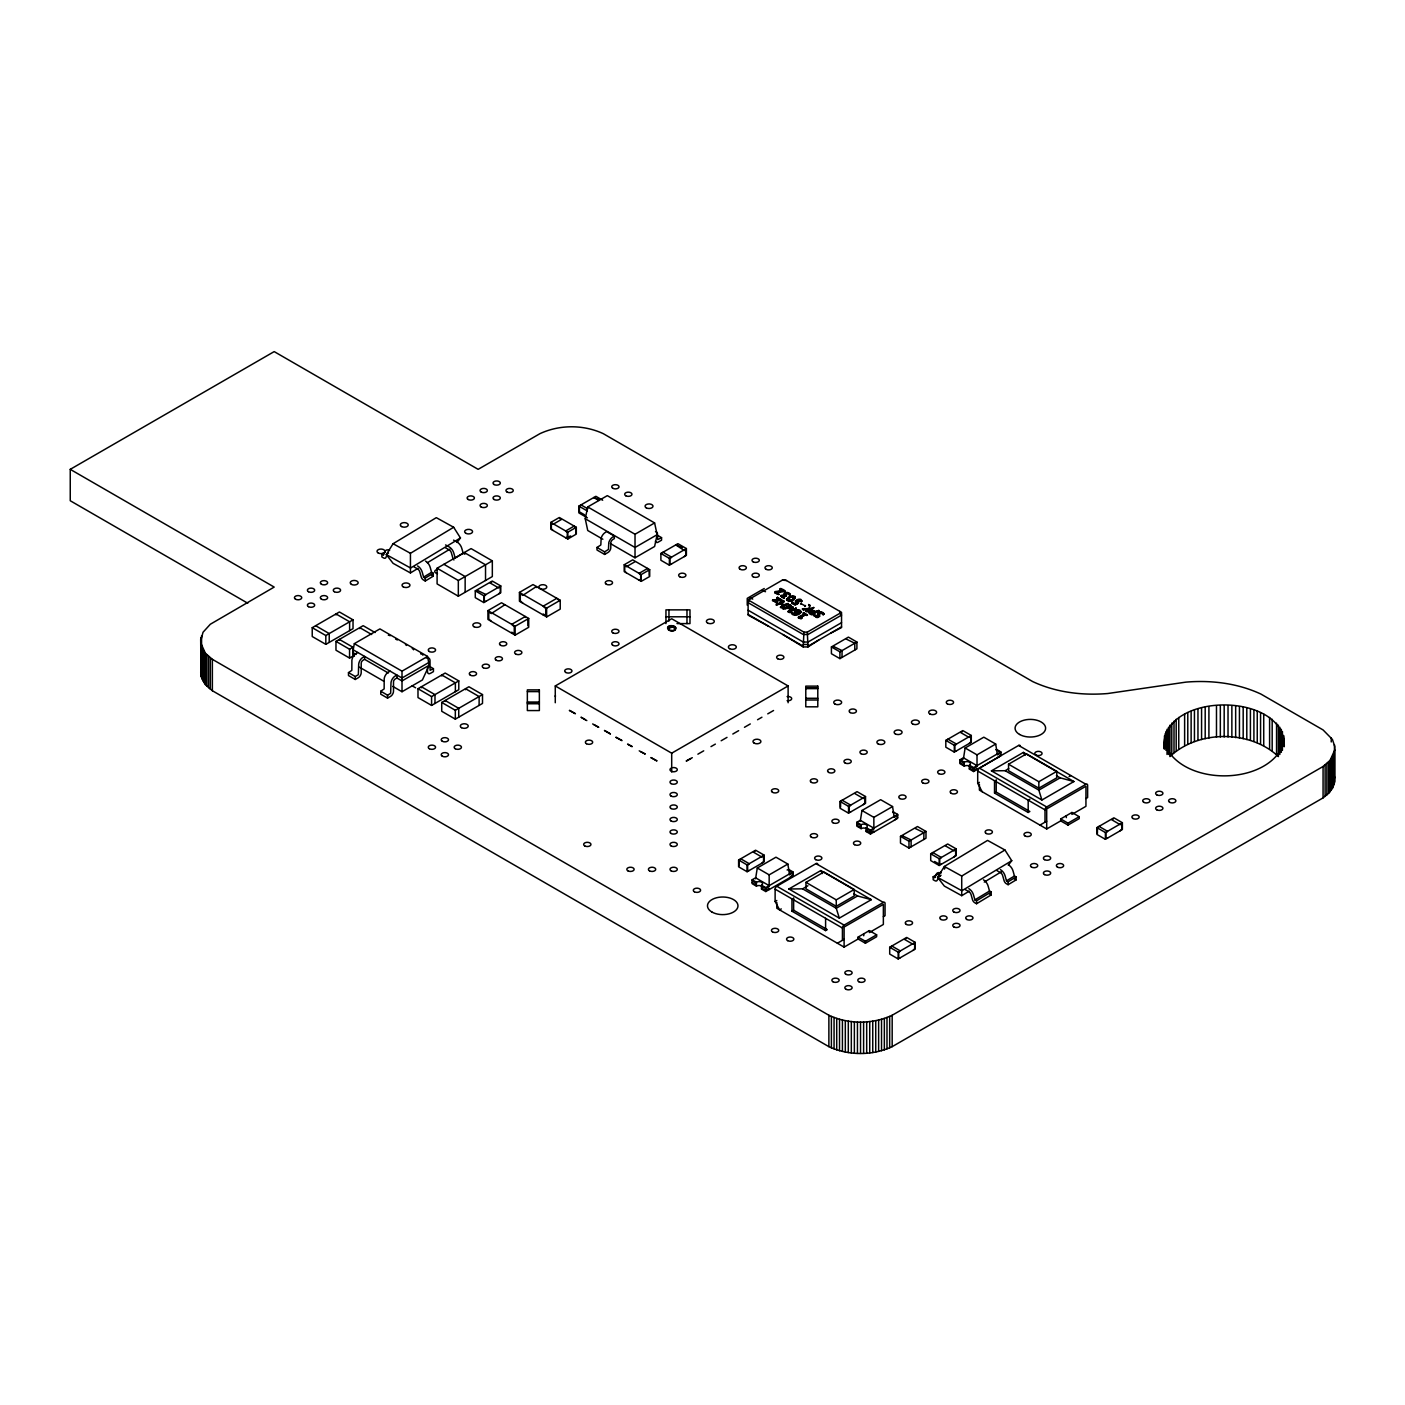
<?xml version="1.0" encoding="UTF-8"?>
<svg xmlns="http://www.w3.org/2000/svg" width="1405" height="1405" viewBox="0 0 1405 1405"><rect width="100%" height="100%" fill="white"/><g stroke="black" fill="none" stroke-linecap="round" stroke-linejoin="round"><path stroke-width="1.5" d="M200.687 672.451L201.565 667.147M200.687 641.049L203.023 632.268L210.329 624.241L274.186 587.079L70.25 469.34L70.25 500.742L247.754 603.219M795.493 600.743L796.898 603.184L795.125 604.203L791.735 603.149L792.508 602.13L795.125 603.641L796.898 602.622L795.476 601.112M453.657 527.261L436.305 517.655L393.084 543.717L386.287 554.589L393.084 563.335L410.436 572.941L410.436 553.307L453.657 527.261L460.454 537.957L457.047 542.418M1004.944 850.007L987.575 840.401L944.353 866.464L937.557 877.335L944.353 886.081L961.723 895.688L961.723 876.053L1004.944 850.007L1011.741 860.703L1008.333 865.164M808.648 604.589C812.986 611.667 800.165 606.679 803.361 609.858L809.385 609.507L809.86 605.292L808.648 604.589L809.86 605.292M800.955 612.281C801.57 608.769 794.51 608.804 794.545 612.053A2.617 1.51 0 0 0 795.019 612.966L797.847 613.686L795.019 612.404A2.617 1.51 0 0 1 794.545 611.509M672.802 625.769C677.245 627.455 676.314 630.423 672.661 626.893L672.802 625.769C662.984 624.241 670.536 635.657 675.401 629.405L672.802 630.546L668.481 630.037M1334.75 749.989L1330.078 760.351L1323.071 766.498L892.175 1015.253C872.487 1024.403 848.567 1024.403 828.88 1015.253L212.366 659.331L205.358 653.185L200.687 642.823M200.687 639.275L200.985 676.016L205.358 684.586L212.366 690.733L828.88 1046.655C848.567 1055.805 872.487 1055.805 892.175 1046.655L1323.071 797.882L1328.621 793.351L1332.414 788.398L1334.75 781.391L1334.75 746.441L1332.414 739.434L1323.071 729.933L1260.952 694.088C1237.735 683.234 1211.303 680.002 1185.908 682.127L1107.755 693.526C1082.342 695.651 1055.928 692.419 1032.693 681.583L603.254 433.653C583.567 424.503 559.647 424.503 539.959 433.653L478.139 469.34L274.186 351.601L70.25 469.34M786.572 599.724L789.347 596.458L794.475 596.212A2.599 1.51 0 0 1 795.265 597.301L795.177 598.302M1284.258 746.705C1286.242 690.382 1159.072 691.014 1164.095 748.795M1284.258 742.507C1268.838 786.976 1179.515 786.976 1164.095 742.507M790.137 871.258L792.964 872.891L789.557 874.858L787.854 864.057L775.964 857.191L757.277 867.991L755.574 878.775M897.655 815.392L894.247 817.359L892.561 806.558L880.654 799.691L861.968 810.492L860.264 821.275M995.811 749.796A3.6 2.09 0 0 0 996.567 749.462L1000.817 752.887L997.409 754.854L995.706 744.053L983.816 737.186L965.13 747.987L963.426 758.788L960.019 760.737L964.269 763.196M602.868 539.239L587.729 530.493L585.235 518.726L587.729 506.942L607.329 495.631L654.607 522.941L657.119 534.708L654.607 546.492L635.025 557.803L610.437 543.595M667.568 628.808L672.661 626.893M673.557 627.104L673.838 626.015M354.411 656.17L352.708 652.482L354.341 643.648L379.912 628.896L427.559 656.416L429.192 665.232L422.396 679.967L402.006 691.734L392.768 686.395M839.856 611.368L839.856 613.335L807.313 632.127L803.923 632.127L803.221 646.932L808.015 646.932L818.781 640.013M819.115 613.616L819.782 616.303L817.798 617.498A2.67 1.528 0 0 1 816.252 617.357L813.952 615.32L818.43 615.618M674.312 627.455L674.716 626.419M383.618 554.835L384.935 551.568A6.937 4.092 58.9 0 1 389.624 550.497M934.887 877.581L936.222 874.314A6.937 4.092 58.9 0 1 940.911 873.243M795.493 601.305C798.637 596.703 806.365 600.743 796.828 602.095M800.955 611.737C800.674 615.952 790.418 616.391 792.192 612.615L794.826 614.09L797.847 613.124M819.08 613.809L821.275 613.142L823.19 614.775C826.439 611.667 814.795 610.104 818.184 615.302M674.909 627.894L675.401 626.929M786.642 599.285L790.154 596.686L794.475 596.774A2.599 1.51 0 0 1 795.265 597.863M795.177 597.757C794.58 600.989 787.344 603.167 786.572 599.18M794.615 611.737L797.829 610.227L801.008 611.86M675.278 628.421L675.823 627.526M674.909 630.037L675.823 628.808M788.135 611.807L791.472 607.171L788.135 611.807L789.452 612.58L796.178 608.137L789.873 610.824L796.178 608.699M789.873 610.824L793.105 606.89L785.325 608.189L793.105 607.434L789.873 611.386M800.745 612.176L795.669 614.688L791.419 613.054M794.931 598.214L790.067 600.708L786.677 599.584M1278.392 725.156L1278.392 756.557C1250.081 729.845 1198.289 729.845 1169.961 756.557L1169.961 725.156M795.634 600.936L798.602 599.794L802.009 601.27M787.713 599.426C798.532 590.89 792.244 605.625 787.59 599.162M749.813 598.916L748.11 602.675L803.221 634.48L808.015 634.48L841.542 615.127L839.856 613.335M810.422 612.404L814.496 611.895L810.843 611.509L810.351 612.773L811.879 613.95L814.496 612.44M782.023 596.282C788.486 597.863 782.884 590.381 790.348 594.631L789.505 595.123C788.609 592.243 782.374 594.28 786.501 596.124M388.483 553.149A3.46 2.037 58.9 0 0 387.359 554.009L385.971 557.416A3.46 2.037 58.9 0 1 383.618 557.961L381.879 556.995L381.879 554.062L385.075 552.13M460.454 537.957L410.576 568.024L386.287 554.589M410.436 572.941L417.952 568.41M427.348 562.738L449.899 549.144M431.598 572.327L423.608 577.121L425.276 578.052L433.267 573.24L431.774 572.415M455.202 558.084L463.176 553.271M414.001 566.9L417.478 568.832A3.46 2.037 58.9 0 1 419.814 571.958L421.201 576.893A3.46 2.037 58.9 0 0 423.555 580.037L425.276 581.003L433.267 576.191L433.267 573.24M940.472 876A3.46 2.037 58.9 0 0 938.628 876.755L937.24 880.162A3.46 2.037 58.9 0 1 934.905 880.707L933.166 879.741L933.166 876.808L941.139 871.996M940.999 875.262L937.557 877.335L961.863 890.77L1011.741 860.703M961.723 895.688L969.239 891.156M984.273 882.094L1001.185 871.89M974.894 899.867L989.524 891.051M1006.472 880.83L1014.463 876.018M965.288 889.646L968.748 891.578A3.46 2.037 58.9 0 1 971.101 894.704L972.488 899.639A3.46 2.037 58.9 0 0 974.824 902.783L976.563 903.731L976.563 900.798L991.192 891.982L989.7 891.156M996.865 870.608L1000.342 872.523A3.46 2.037 58.9 0 1 1002.678 875.666L1004.066 880.601A3.46 2.037 58.9 0 0 1006.419 883.745L1008.14 884.693L1008.14 881.76L1016.131 876.948L1014.638 876.123M976.563 903.731L991.192 894.915L991.192 891.982M1008.14 884.693L1016.131 879.881L1016.131 876.948M312.226 627.684L339.413 611.983L353.024 619.833L353.024 628.667L325.82 644.351L312.226 636.518L312.226 627.684L325.82 635.534L353.024 619.833M437.096 568.235L471.079 548.6L492.33 560.876L492.33 576.559L458.329 596.194L437.096 583.918L437.096 568.235L458.329 580.493L492.33 560.876M339.378 640.399L339.378 639.415L352.971 647.266L352.971 656.1L349.564 658.067L335.971 650.216L335.971 641.383L363.157 625.682L375.065 632.549M550.83 522.397L559.331 517.497L576.313 527.297L576.313 534.093L567.813 539.011L550.83 529.193L550.83 522.397L567.813 532.214L576.313 527.297M587.378 517.83L578.878 512.913L578.878 506.116L595.878 496.299L602.675 500.233M335.971 641.383L349.564 649.233L352.971 647.266M357.818 652.482L355.553 653.817A6.024 3.477 -60 0 0 351.9 660.174L351.83 670.361L348.475 672.609L348.475 675.542L355.272 679.476L358.24 677.754A4.197 2.424 -60 0 0 361.208 672.609L361.208 663.283A2.406 1.387 -60 0 1 362.911 660.332L364.615 659.349L388.289 673.013M475.276 590.855L492.277 581.038L500.777 585.955L500.777 592.752L483.777 602.552L475.276 597.652L475.276 590.855L483.777 595.755L500.777 585.955M565.688 537.781L570.693 535.99M491.75 582.109L490.152 583.022L498.652 587.922L500.25 587.009L500.25 592.295L498.652 593.981M348.475 672.609L355.272 676.525L358.345 674.716L358.697 664.091A6.024 3.477 -60 0 1 362.367 657.751L364.615 656.416L364.615 659.349M614.354 536.06L612.527 537.131A6.393 3.688 -60 0 0 608.804 542.558L608.453 549.425L604.624 551.866L596.985 547.458L596.985 550.005L604.624 554.431L608.031 552.464A3.916 2.248 -60 0 0 610.789 547.774L610.789 542.629A3.267 1.897 -60 0 1 613.019 539.38L614.354 538.607L614.354 536.06L606.697 531.634L604.888 532.723A6.393 3.688 -60 0 0 601.164 538.133L600.813 545L596.985 547.458M487.921 610.613L501.515 602.763L528.719 618.463L528.719 627.28L515.126 635.13L487.921 619.429L487.921 610.613L515.126 626.296L528.719 618.463M519.428 592.418L533.022 584.568L560.226 600.269L560.226 609.103L546.633 616.935L519.428 601.252L519.428 592.418L546.633 608.119L560.226 600.269M504.922 604.712L491.329 613.546L488.782 612.071L488.782 618.938L491.329 621.396M390.098 671.133L387.85 672.468A6.024 3.477 -60 0 0 384.197 678.808L384.145 688.924L380.755 691.242L380.755 694.193L387.552 698.109L390.537 696.388A4.197 2.424 -60 0 0 393.505 691.242L393.505 681.917A2.406 1.387 -60 0 1 395.209 678.984L396.913 678L402.006 680.933L429.192 665.232M587.729 506.942L635.025 534.251L654.607 522.941M354.341 643.648L402.006 671.169L427.559 656.416M429.192 662.299L402.006 678L352.708 649.549M657.119 534.708L635.025 547.476L585.235 518.726M380.755 691.242L387.552 695.176L390.643 693.368L390.994 682.742A6.024 3.477 -60 0 1 394.647 676.385L396.913 675.05L396.913 678M427.489 667.884L427.489 671.625A4.197 2.424 -60 0 0 430.474 673.329L433.443 671.625L433.443 668.675L430.088 670.308L430.018 660.21A6.024 3.477 -60 0 0 426.347 658.084M655.433 541.048A3.916 2.248 -60 0 0 658.155 542.154L661.562 540.187L661.562 537.641L657.733 539.608L657.382 533.145A6.393 3.688 -60 0 0 655.503 531.687M624.206 564.757L632.707 559.857L649.707 569.675L649.707 576.471L641.207 581.371L624.206 571.572L624.206 564.757L641.207 574.575L649.707 569.675M417.988 688.731L445.174 673.048L458.785 680.898L458.785 689.715L431.581 705.415L417.988 697.565L417.988 688.731L431.581 696.581L458.785 680.898M660.894 553.465L677.895 543.665L686.395 548.565L686.395 555.361L669.395 565.179L660.894 560.261L660.894 553.465L669.395 558.382L686.395 548.565M661.439 553.921L663.019 552.235L671.52 557.153L669.939 558.821L669.939 564.107L671.52 563.949M441.732 702.447L468.919 686.746L482.512 694.597L482.512 703.431L455.325 719.132L441.732 711.281L441.732 702.447L455.325 710.298L482.512 694.597M555.274 702.746L555.274 685.956L671.695 618.744L788.117 685.956L788.117 702.746M764.232 588.519L747.232 598.337L747.232 605.134M830.777 633.093L841.542 627.561L841.542 612.352L785.746 580.125L782.357 580.125L748.11 599.9L748.11 615.127L768.482 626.191M782.357 580.125L786.449 580.528M779.898 588.888C787.151 591.962 778.124 590.68 780.671 588.449C794.914 594.245 768.114 589.907 778.827 594.491C772.012 591.242 781.707 591.558 784.675 590.75M779.898 589.45L784.675 591.312M782.813 590.574L775.244 591.575A2.336 1.352 0 0 0 774.84 592.436L778.827 593.929M782.813 591.136L775.244 592.137A2.336 1.352 0 0 0 774.84 592.998L778.827 594.491M772.539 600.181L773.224 599.794C786.519 599.057 776.14 601.533 777.422 597.301L781.637 599.742L780.969 600.69C767.78 601.358 777.896 599.092 776.561 603.061L772.539 600.181L777.228 602.113M772.539 600.743L781.637 599.742M776.754 598.249L777.422 597.301M781.935 596.054L784.464 597.371L783.674 598.372L780.811 596.019L786.501 595.58M784.464 597.933L781.935 596.616L784.447 594.824L780.811 595.457L781.865 597.09L784.464 597.371M789.505 595.123L790.348 594.087C788.925 592.032 783.463 591.329 783.99 594.824L784.447 595.386M776.333 604.449L780.126 603.36L783.323 605.766L780.126 603.904L776.333 604.993L783.059 600.567C787.344 602.499 774.998 605.239 784.008 601.112M776.333 604.993L783.059 601.112L784.008 601.674M780.829 602.938L784.043 604.8L788.17 603.518L781.443 607.944L780.495 607.399L783.323 605.204M780.495 607.399L783.323 605.766M788.17 604.062L784.043 604.8M780.495 606.837L781.443 607.399L788.17 603.518M586.833 720.589L581.02 717.217L585.376 719.746M791.472 607.733L783.165 608.945L789.891 604.501L790.787 605.573L785.325 608.734M783.165 608.945L790.787 605.573M785.325 608.189L790.787 605.028M791.735 602.587L795.142 604.554L798.409 603.219L795.142 605.116L791.735 603.149M801.201 601.744L802.009 600.725M800.762 603.535L805.469 606.029M592.647 723.944L598.706 727.175M800.762 604.08L801.43 603.149M788.135 611.263L789.452 612.018L796.178 608.137M791.419 613.616L792.192 612.615M805.469 605.467L804.784 606.416M806.084 610.876L813.706 607.504L806.979 611.948L806.084 610.876L813.706 607.504M800.095 617.304L801.781 617.884L801.078 618.832C793.245 616.918 807.12 614.881 803.836 612.545L807.418 615.179L805.399 614.793L800.095 617.849L805.399 614.793M806.084 611.421L813.706 608.066M803.151 613.493L803.836 612.545M798.286 617.866L804.503 614.266M798.286 617.304L801.781 617.884M807.418 614.617L806.751 615.566M810.351 612.211L811.879 613.405L814.496 611.895M815.216 611.474L818.834 610.473L812.108 614.916C805.381 613.441 811.335 608.172 814.795 611.228C815.62 611.105 803.836 610.982 812.108 614.354L818.834 610.473M815.216 612.018L818.834 611.035M813.952 615.864L814.83 614.81M823.19 614.775L824.138 613.686M841.542 622.661L808.015 642.032L803.221 642.032L748.11 610.209M808.015 646.23L841.542 626.876M639.222 750.832L645.281 754.064L640.68 751.675M831.409 646.932L848.409 637.115L856.91 642.032L856.91 648.829L839.909 658.629L831.409 653.729L831.409 646.932L839.909 651.832L856.91 642.032M555.274 685.956L671.695 753.185L788.117 685.956M686.255 760.913L692.314 757.681M697.881 754.186L703.712 750.832M710.983 746.617L715.356 744.106M721.169 740.751L727 737.379M732.813 734.025L738.644 730.67M744.457 727.298L750.288 723.944M757.558 719.746L761.932 717.217M767.745 713.863L773.558 710.509M686.483 761.053L690.856 758.524M738.609 860.018L755.591 850.201L764.092 855.118L764.092 861.915L747.109 871.732L738.609 866.815L738.609 860.018L747.109 864.918L764.092 855.118M840.05 801.447L857.05 791.647L865.533 796.547L865.533 803.344L848.55 813.161L840.05 808.244L840.05 801.447L848.55 806.365L865.533 796.547M945.811 740.382L962.811 730.582L971.294 735.482L971.294 742.279L954.311 752.097L945.811 747.197L945.811 740.382L954.311 745.3L971.294 735.482M755.065 851.272L753.466 852.185L761.967 857.103L763.565 856.172L763.565 861.458L761.967 863.144M946.338 740.839L947.936 739.171L956.436 744.07L954.838 745.739L954.838 751.025L956.436 750.867M962.267 731.636L960.686 732.567L969.187 737.467L970.767 736.554L970.767 741.84L969.187 743.508M762.09 886.573A3.6 2.09 0 0 0 756.417 886.134L752.167 883.692L752.167 879.758L755.574 877.809L769.167 885.642M970.311 767.077A3.6 2.09 0 0 0 964.269 766.147L960.019 763.688L960.019 759.754L963.426 757.804L977.019 765.655M892.561 806.558L873.857 817.359L873.857 829.126L870.468 831.093L866.218 828.634A3.6 2.09 0 0 0 861.107 828.634L856.857 826.193L856.857 822.259L860.264 820.309L873.857 828.16M757.277 867.991L769.167 874.858L787.854 864.057M965.13 747.987L977.019 754.854L995.706 744.053M761.528 885.168L765.76 887.609L792.964 871.908L792.964 875.842L765.76 891.543L761.528 889.084L761.528 885.168A3.6 2.09 0 0 0 761.528 882.217A3.6 2.09 0 0 0 756.417 882.217L752.167 879.758M969.38 765.163L973.612 767.604L1000.817 751.903L1000.817 755.837L973.612 771.538L969.38 769.079L969.38 765.163A3.6 2.09 0 0 0 969.38 762.213A3.6 2.09 0 0 0 964.269 762.213L960.019 759.754M792.964 874.858L789.557 877.809M856.857 822.259L861.107 824.717A3.6 2.09 0 0 1 866.218 824.717A3.6 2.09 0 0 1 866.218 827.668L870.468 830.109L897.655 814.408L897.655 818.342L870.468 834.043L866.218 831.584A3.6 2.09 0 0 0 866.218 828.634M1000.817 754.854L997.409 757.804M982.183 791.735L977.704 783.323L977.704 771.011A2.371 1.37 -60 0 1 979.39 768.114L1018.643 745.44L1085.942 784.289A2.371 1.37 -60 0 1 1087.628 785.272L1087.628 797.566L1085.942 798.549M781.285 908.912L779.599 909.878L775.121 901.466L775.121 889.154A2.371 1.37 -60 0 1 776.807 886.239L816.059 863.583L883.359 902.432A2.371 1.37 -60 0 1 885.045 903.397L885.045 915.709L883.359 916.675M897.655 817.359L894.247 820.309M991.438 770.853L1023.42 752.395L1073.894 781.549L1041.913 800.007L991.438 770.853L1005.19 770.695L1008.737 768.64M788.855 888.996L820.836 870.538L871.311 899.674L839.329 918.132L788.855 888.996L802.606 888.838L807.928 885.765M1008.544 764.215L1026.493 753.853L1056.788 771.345L1056.788 777.826L1038.839 788.187L1008.544 770.695L1008.544 764.215L1038.839 781.707L1056.788 771.345M805.961 882.358L823.91 871.996L854.205 889.488L854.205 895.951L836.256 906.313L805.961 888.838L805.961 882.358L836.256 899.85L854.205 889.488M977.704 783.323L979.39 782.357M775.121 901.466L776.807 900.482M900.482 836.344L917.483 826.526L925.983 831.444L925.983 838.241L908.982 848.04L900.482 843.14L900.482 836.344L908.982 841.244L925.983 831.444M994.529 793.035L996.215 792.069L1029.865 811.493L1028.179 812.459L994.529 793.035L994.529 780.741M791.946 911.178L793.632 910.212L827.282 929.636L825.596 930.602L791.946 911.178L791.946 898.866M1005.19 770.695L1038.839 790.119L1060.143 777.826L1073.894 781.549M802.606 888.838L836.256 908.262L857.559 895.951L871.311 899.674M930.707 853.783L947.69 843.984L956.19 848.883L956.19 855.68L939.19 865.498L930.707 860.58L930.707 853.783L939.19 858.701L956.19 848.883M931.234 854.24L932.832 852.554L941.315 857.472L939.734 859.14L939.734 864.426L941.315 864.268M1029.865 799.199L1028.179 800.165L1028.179 812.459M1069.117 776.526L1070.803 775.56M1045.004 822.188L1045.004 809.877A2.371 1.37 -60 0 1 1046.69 806.962L1085.942 784.289M842.42 940.314L842.42 928.02A2.371 1.37 -60 0 1 844.106 925.105L883.359 902.432M1039.963 825.086L1046.69 821.205M837.38 943.229L844.106 939.348M1060.705 820.889L1060.705 818.939L1071.927 812.459L1079.216 816.674L1079.216 818.623L1067.993 825.086L1060.705 820.889L1046.69 828.985L979.39 790.119L979.39 784.289M858.121 939.014L858.121 937.082L869.344 930.602L876.632 934.817L876.632 936.749L865.41 943.229L858.121 939.014L844.106 947.111L776.807 908.262L776.807 902.432M1060.705 818.939L1067.993 823.154L1079.216 816.674M858.121 937.082L865.41 941.297L876.632 934.817M889.699 947.251L906.682 937.434L915.182 942.351L915.182 949.148L898.181 958.948L889.699 954.048L889.699 947.251L898.181 952.151L915.182 942.351M1096.901 827.615L1113.884 817.815L1122.384 822.715L1122.384 829.512L1105.401 839.329L1096.901 834.412L1096.901 827.615L1105.401 832.533L1122.384 822.715M890.226 947.69L891.824 946.022L900.306 950.922L898.726 952.608L898.726 957.894L900.306 957.736M906.155 938.505L904.557 939.418L913.057 944.318L914.655 943.405L914.655 948.691L913.057 950.377M1113.357 818.869L1111.776 819.782L1120.259 824.7L1121.857 823.769L1121.857 829.073L1120.259 830.741M797.847 613.686L794.826 614.652L792.192 613.16M783.165 608.4L791.472 607.171M802.396 609.296L809.385 609.507M665.952 616.795L689.978 616.795M676.964 623.592L689.978 623.592L689.978 609.858L665.952 609.858L665.952 623.592M803.221 644.473L808.015 644.473M805.785 687.87L817.798 687.87M805.785 688.626L817.798 688.626M527.349 691.611L539.362 691.611M805.785 698.285L817.798 698.285M805.785 700.006L817.798 700.006M527.349 702.026L539.362 702.026M527.349 702.781L539.362 702.781M527.349 703.747L539.362 703.747M800.095 617.849L801.781 618.428M798.409 602.657C793.983 601.164 799.902 598.267 801.201 601.182M798.409 603.219L797.057 602.376M453.569 540.117L457.099 542.067A6.937 4.092 58.9 0 1 461.788 548.336L463.123 553.061M463.351 553.377L464.844 554.202M445.578 544.929L449.126 546.879A6.937 4.092 58.9 0 1 453.815 553.149L455.132 557.873M445.578 547.862L449.056 549.777A3.46 2.037 58.9 0 1 451.409 552.92L452.779 557.855A3.46 2.037 58.9 0 0 453.92 559.963M1014.392 878.933L1016.131 879.881M1006.647 880.935L1008.14 881.76M393.084 543.717L410.436 553.307M431.528 575.225L433.267 576.191M381.879 554.062L383.372 554.887M944.353 866.464L961.723 876.053M989.454 893.966L991.192 894.915M933.166 876.808L934.659 877.633M975.07 899.973L976.563 900.798M802.396 608.751L803.361 609.858M776.754 597.687L781.637 600.286M803.151 612.949L807.418 615.179M765.514 591.716L762.107 590.504M598.741 499.337L593.753 497.528L598.846 500.479M682.461 547.669L675.77 544.877L684.27 550.549L685.868 549.618L685.868 554.922L684.27 556.591M774.313 600.989L777.228 602.675M656.978 534.989L661.562 537.641M752.764 599.074L749.357 597.863M1056.402 775.665L1060.143 777.826M749.813 600.883L803.923 632.127M587.799 508.821L581.003 504.887L579.422 506.573L579.422 511.859L584.515 514.792M578.878 506.116L587.378 511.016M996.567 749.462L1000.817 751.903M748.11 614.424L803.221 646.247M803.221 646.932L782.848 634.48M559.857 518.55L561.438 519.464L552.955 524.381L551.357 523.45L551.357 528.754L552.955 530.423M979.39 768.114L1046.69 806.962M969.38 766.147L973.612 768.588L977.019 766.621L977.019 754.854M977.704 771.011L1045.004 809.877M960.019 762.704L964.269 765.163M969.38 768.096L973.612 770.555L977.019 768.588L977.019 769.571M559.366 600.76L556.819 598.302L543.226 606.152L545.772 608.611L545.772 615.478L543.226 614.003L543.226 614.986M464.282 552.534L485.533 564.792L485.533 580.493M892.649 812.283A3.6 2.09 0 0 0 893.404 811.967L897.655 814.408M443.892 564.301L465.143 576.559L465.143 592.26M861.968 810.492L873.857 817.359M934.624 861.493L939.734 864.426M856.857 823.242L861.107 825.701M856.857 825.209L861.107 827.668M866.218 830.601L870.468 833.06L873.857 831.093L873.857 832.076M569.605 710.368L575.418 713.722L569.376 710.509M616.163 737.256L621.994 740.611L615.934 737.379M632.18 746.494L627.578 744.106L631.951 746.635M656.908 760.772L650.866 757.558L656.679 760.913M594.104 724.787L598.477 727.298M853.819 893.791L857.559 895.951M787.099 869.994A3.6 2.09 0 0 0 788.714 869.467L792.964 871.908M430.053 666.708L433.443 668.675M371.658 634.516L359.768 627.649L359.768 628.632M776.807 886.239L844.106 925.105M775.121 889.154L842.42 928.02M315.633 625.717L329.227 633.567L329.227 642.401M752.167 880.742L756.417 883.201M761.528 886.134L765.76 888.592L769.167 886.625L769.167 874.858M412.192 685.851L415.599 687.8M752.167 882.709L756.417 885.168M761.528 888.101L765.76 890.559L769.167 888.592L769.167 889.576M352.708 652.482L356.115 654.449M359.522 667.199L383.53 681.074M824.138 614.231C822.54 611.474 815.866 611.737 818.377 615.812M813.952 615.32L816.252 616.795A2.67 1.528 0 0 0 817.798 616.935C820.643 616.374 818.483 609.155 823.19 614.231M789.505 594.561C788.82 592.172 783.059 592.541 784.447 594.824M814.83 615.372L817.078 616.848L818.377 615.25M667.568 627.526L668.113 628.421M1023.42 752.395L1024.947 755.398M820.836 870.538L822.364 873.541M667.99 626.929L668.481 627.894M668.675 626.419L669.079 627.455M1333.872 774.313L1334.75 777.843M1038.839 790.119L1041.913 800.007M836.256 908.262L839.329 918.132M807.313 632.127L808.015 646.932M1014.392 875.807L1013.075 871.082A6.937 4.092 58.9 0 0 1008.386 864.813M1006.419 880.619L1005.102 875.895A6.937 4.092 58.9 0 0 1000.395 869.625M989.471 890.84L988.137 886.116A6.937 4.092 58.9 0 0 983.447 879.846M974.842 899.657L973.507 894.932A6.937 4.092 58.9 0 0 968.818 888.663M431.528 572.098L430.211 567.374A6.937 4.092 58.9 0 0 425.522 561.104M423.555 576.911L422.238 572.186A6.937 4.092 58.9 0 0 417.531 565.916M669.553 626.015L669.834 627.104M670.589 625.769L670.729 626.893M1334.451 744.668L1334.451 783.165M1333.872 753.519L1333.872 784.921M1333.292 755.275L1333.292 786.677M1332.414 756.996L1332.414 788.398M1331.237 737.765L1331.237 741.945M1331.237 758.665L1331.237 790.067M1330.078 760.351L1330.078 791.735M1328.621 761.967L1328.621 793.351M1326.864 763.495L1326.864 794.896M1325.108 765.04L1325.108 796.442M1323.071 766.498L1323.071 797.882M1283.907 735.851L1283.907 746.318M1282.431 731.478L1282.431 750.323M1281.325 729.318L1281.325 752.36M1279.867 727.246L1279.867 754.45M1276.565 723.136L1276.565 754.52M1272.175 719.272L1272.175 750.674M1269.593 717.463L1269.593 748.847M1263.727 714.074L1263.727 745.475M1260.566 712.581L1260.566 743.983M1257.247 711.316L1257.247 742.718M1253.91 710.052L1253.91 741.454M1250.415 708.981L1250.415 740.382M1246.797 708.138L1246.797 739.539M1243.179 707.295L1243.179 738.696M1239.438 706.662L1239.438 738.064M1235.662 706.241L1235.662 737.643M1231.869 705.819L1231.869 737.221M1228.023 705.609L1228.023 736.993M1224.177 705.609L1224.177 736.993M1220.33 705.609L1220.33 736.993M1216.484 705.819L1216.484 737.221M1208.915 706.662L1208.915 738.064M1205.191 707.295L1205.191 738.696M1201.574 708.138L1201.574 739.539M1197.956 708.981L1197.956 740.382M1194.443 710.052L1194.443 741.454M1191.124 711.316L1191.124 742.718M1187.787 712.581L1187.787 743.983M1184.626 714.074L1184.626 745.475M1178.76 717.463L1178.76 748.847M1176.196 719.272L1176.196 750.674M1174 721.204L1174 752.606M1171.788 723.136L1171.788 754.52M1168.486 727.246L1168.486 754.45M1167.028 729.318L1167.028 754.45M1165.922 731.478L1165.922 750.323M1165.184 733.673L1165.184 748.321M1164.464 735.851L1164.464 748.918M1107.526 838.1L1105.928 838.258L1105.928 832.972L1107.526 831.303L1099.026 826.386L1097.428 828.072L1097.428 833.358M1105.401 832.533L1105.401 839.329M1071.927 812.459L1071.927 814.408L1085.942 806.312L1085.942 786.238L1046.69 808.911L1046.69 828.985M1067.993 823.154L1067.993 825.086M1066.325 815.708L1066.325 817.64M1038.839 781.707L1038.839 788.187M996.215 779.757L996.215 792.069M973.612 767.604L973.612 771.538M964.269 762.213L964.269 766.147M954.311 745.3L954.311 752.097M954.065 856.91L955.663 855.241L955.663 849.937L954.065 850.868L945.565 845.951M939.19 858.701L939.19 865.498M923.858 839.47L923.858 832.656L915.358 828.511M911.107 846.829L911.107 840.014L902.607 835.87M908.982 841.244L908.982 848.04M898.181 952.151L898.181 958.948M893.404 811.967L893.404 812.951M892.175 1015.253L892.175 1046.655M889.664 1016.447L889.664 1047.831M886.994 1017.448L886.994 1048.85M884.342 1018.467L884.342 1049.869M881.532 1019.31L881.532 1050.712M878.634 1019.977L878.634 1051.379M875.736 1020.662L875.736 1052.064M872.751 1021.154L872.751 1052.556M870.468 830.109L870.468 834.043M869.73 1021.505L869.73 1052.907M869.344 930.602L869.344 932.551L883.359 924.455L883.359 904.381L844.106 927.037L844.106 947.111M866.692 1021.839L866.692 1053.241M866.218 827.668L866.218 831.584M865.41 941.297L865.41 943.229M863.741 933.851L863.741 935.783M863.425 804.573L865.006 802.887L865.006 797.601L863.425 798.532L854.925 793.614M863.601 1022.015L863.601 1053.399M861.107 824.717L861.107 828.634M860.527 1022.015L860.527 1053.399M857.454 1022.015L857.454 1053.399M854.784 650.058L854.784 643.244L846.284 639.099M854.363 1021.839L854.363 1053.241M851.325 1021.505L851.325 1052.907M850.675 811.932L849.077 812.09L849.077 806.804L850.675 805.135L842.175 800.218L840.576 801.904L840.576 807.19M848.55 806.365L848.55 813.161M848.304 1021.154L848.304 1052.556M845.318 1020.662L845.318 1052.064M842.42 1019.977L842.42 1051.379M842.034 657.417L842.034 650.603L833.534 646.458M839.909 651.832L839.909 658.629M839.523 1019.31L839.523 1050.712M836.713 1018.467L836.713 1049.869M836.256 899.85L836.256 906.313M834.061 1017.448L834.061 1048.85M831.391 1016.447L831.391 1047.831M828.88 1015.253L828.88 1046.655M825.596 918.308L825.596 930.602M793.632 897.9L793.632 910.212M788.714 869.467L788.714 870.433M765.76 887.609L765.76 891.543M756.417 882.217L756.417 886.134M749.234 870.503L747.636 870.661L747.636 865.375L749.234 863.706L740.734 858.789L739.135 860.475L739.135 865.761M747.109 864.918L747.109 871.732M686.975 609.858L686.975 623.592M671.695 625.682L671.695 626.823M671.695 753.185L671.695 772.048M669.395 558.382L669.395 565.179M668.956 609.858L668.956 621.08M649.163 575.4L649.163 570.114L647.582 568.445L639.082 573.345L640.68 575.031L640.68 580.318L639.082 580.142M641.207 574.575L641.207 581.371M635.025 534.251L635.025 557.803M634.832 561.842L626.331 566.742L624.733 565.829L624.733 571.115L626.331 572.783M604.624 551.866L604.624 554.431M575.787 533.039L575.787 527.753L574.188 526.067L565.688 530.985L567.286 532.653L567.286 537.939M567.813 532.214L567.813 539.011M546.633 608.119L546.633 616.935M536.429 587.501L536.429 586.535L522.836 595.351L520.289 593.894L520.289 600.76L522.836 603.202M527.859 618.938L527.859 625.822M525.312 617.48L525.312 616.496L511.719 624.347L514.265 626.788L514.265 633.673L511.719 632.197L511.719 633.181M515.126 626.296L515.126 635.13M485.902 601.34L484.303 601.498L484.303 596.212L485.902 594.526L477.401 590.381M483.777 595.755L483.777 602.552M479.123 705.398L479.123 696.564L465.529 688.713L465.529 689.697M458.733 717.165L458.733 708.331L445.139 700.48L445.139 701.464M458.329 580.493L458.329 596.194M455.378 691.682L455.378 682.848L441.785 674.997L441.785 675.981M455.325 710.298L455.325 719.132M434.988 703.466L434.988 694.632L421.395 686.782L421.395 687.765M431.581 696.581L431.581 705.415M425.276 578.052L425.276 581.003M402.006 671.169L402.006 691.734M387.552 695.176L387.552 698.109M355.272 676.525L355.272 679.476M349.617 630.617L349.617 621.783L336.023 613.95L336.023 614.916M349.564 649.233L349.564 658.067M325.82 635.534L325.82 644.351M212.366 659.331L212.366 690.733M210.329 657.874L210.329 689.275M208.572 656.328L208.572 687.73M206.816 654.8L206.816 686.202M205.358 653.185L205.358 684.586M204.199 651.516L204.199 682.9M203.023 649.83L203.023 681.232M202.144 648.109L202.144 679.511M201.565 635.745L201.565 677.754M200.985 637.501L200.985 676.016M672.696 767.622A3.653 2.107 0 0 1 677.28 769.852A3.653 2.107 0 0 1 672.099 771.573A3.653 2.107 0 0 1 671.063 768.166M437.447 573.556A3.653 2.107 0 0 1 434.725 571.519A3.653 2.107 0 0 1 437.447 569.482M787.099 696.599A3.653 2.107 0 0 1 791.7 698.636A3.653 2.107 0 0 1 787.099 700.673M555.432 696.722A3.969 2.283 0 0 1 555.432 695.545M816.059 863.583A2.371 1.37 -60 0 1 817.745 864.549M1018.643 745.44A2.371 1.37 -60 0 1 1020.329 746.406M762.09 888.645A3.6 2.09 0 0 1 761.528 889.084M970.311 768.149A3.6 2.09 0 0 1 969.38 769.079M944.388 869.098A6.937 4.092 58.9 0 1 944.933 868.431M395.63 639.152A6.024 3.477 -60 0 1 397.194 640.048M388.342 635.236A6.024 3.477 -60 0 1 390.081 635.78M422.378 654.414A6.024 3.477 -60 0 1 422.923 655.204M420.622 653.869A6.024 3.477 -60 0 1 421.588 653.957M412.245 648.566A6.024 3.477 -60 0 1 413.579 649.812M405.448 644.632A6.024 3.477 -60 0 1 406.537 645.457M799.902 611.21C795.915 616.145 794.861 607.645 799.902 611.21M799.902 611.755C795.915 616.707 794.861 608.189 799.902 611.755M787.713 598.864C792.859 604.413 798.093 590.609 787.713 598.864M604.536 730.53L610.35 733.884L604.536 730.53M817.798 686.132L805.785 686.132L805.785 706.82L817.798 706.82L817.798 686.132M539.362 689.873L527.349 689.873L527.349 710.561L539.362 710.561L539.362 689.873M1019.556 734.446A15.262 8.816 0 0 0 1045.092 730.495A15.262 8.816 0 0 0 1026.388 719.694A15.262 8.816 0 0 0 1019.556 734.446M711.931 912.038A15.262 8.816 0 0 0 737.467 908.087A15.262 8.816 0 0 0 718.78 897.303A15.262 8.816 0 0 0 711.931 912.038M878.055 743.86A3.969 2.283 0 0 0 884.693 742.841A3.969 2.283 0 0 0 879.829 740.031A3.969 2.283 0 0 0 878.055 743.86M612.791 632.83A3.653 2.107 0 0 0 618.903 631.881A3.653 2.107 0 0 0 614.424 629.299A3.653 2.107 0 0 0 612.791 632.83M584.726 845.915A3.653 2.107 0 0 0 590.838 844.967A3.653 2.107 0 0 0 586.359 842.385A3.653 2.107 0 0 0 584.726 845.915M787.625 940.63A3.653 2.107 0 0 0 793.737 939.682A3.653 2.107 0 0 0 789.259 937.1A3.653 2.107 0 0 0 787.625 940.63M612.791 645.299A3.653 2.107 0 0 0 618.903 644.351A3.653 2.107 0 0 0 614.424 641.769A3.653 2.107 0 0 0 612.791 645.299M627.894 870.837A3.653 2.107 0 0 0 634.006 869.888A3.653 2.107 0 0 0 629.528 867.307A3.653 2.107 0 0 0 627.894 870.837M772.504 931.901A3.653 2.107 0 0 0 778.616 930.953A3.653 2.107 0 0 0 774.155 928.371A3.653 2.107 0 0 0 772.504 931.901M671.063 845.915A3.653 2.107 0 0 0 677.175 844.967A3.653 2.107 0 0 0 672.696 842.385A3.653 2.107 0 0 0 671.063 845.915M671.063 833.464A3.653 2.107 0 0 0 677.175 832.515A3.653 2.107 0 0 0 672.696 829.934A3.653 2.107 0 0 0 671.063 833.464M671.063 820.994A3.653 2.107 0 0 0 677.175 820.046A3.653 2.107 0 0 0 672.696 817.464A3.653 2.107 0 0 0 671.063 820.994M671.063 808.542A3.653 2.107 0 0 0 677.175 807.594A3.653 2.107 0 0 0 672.696 805.012A3.653 2.107 0 0 0 671.063 808.542M671.063 796.073A3.653 2.107 0 0 0 677.175 795.125A3.653 2.107 0 0 0 672.696 792.543A3.653 2.107 0 0 0 671.063 796.073M671.063 783.621A3.653 2.107 0 0 0 677.175 782.673A3.653 2.107 0 0 0 672.696 780.091A3.653 2.107 0 0 0 671.063 783.621M811.352 782.374A3.653 2.107 0 0 0 817.464 781.426A3.653 2.107 0 0 0 813.003 778.844A3.653 2.107 0 0 0 811.352 782.374M828.634 772.399A3.653 2.107 0 0 0 834.746 771.45A3.653 2.107 0 0 0 830.267 768.869A3.653 2.107 0 0 0 828.634 772.399M895.319 733.902A3.969 2.283 0 0 0 901.957 732.866A3.969 2.283 0 0 0 897.093 730.056A3.969 2.283 0 0 0 895.319 733.902M912.583 723.926A3.969 2.283 0 0 0 919.221 722.908A3.969 2.283 0 0 0 914.356 720.098A3.969 2.283 0 0 0 912.583 723.926M586.447 743.719A3.653 2.107 0 0 0 592.559 742.788A3.653 2.107 0 0 0 588.08 740.189A3.653 2.107 0 0 0 586.447 743.719M845.02 762.933A3.653 2.107 0 0 0 851.149 761.984A3.653 2.107 0 0 0 846.671 759.403A3.653 2.107 0 0 0 845.02 762.933M861.002 753.712A3.653 2.107 0 0 0 867.113 752.764A3.653 2.107 0 0 0 862.635 750.182A3.653 2.107 0 0 0 861.002 753.712M929.847 713.951A3.969 2.283 0 0 0 936.485 712.932A3.969 2.283 0 0 0 931.62 710.122A3.969 2.283 0 0 0 929.847 713.951M754.151 743.122A3.969 2.283 0 0 0 760.79 742.086A3.969 2.283 0 0 0 755.925 739.293A3.969 2.283 0 0 0 754.151 743.122M834.886 703.993A3.969 2.283 0 0 0 841.525 702.957A3.969 2.283 0 0 0 836.66 700.164A3.969 2.283 0 0 0 834.886 703.993M729.546 648.653A3.969 2.283 0 0 0 736.185 647.617A3.969 2.283 0 0 0 731.32 644.825A3.969 2.283 0 0 0 729.546 648.653M707.54 622.995A3.969 2.283 0 0 0 714.179 621.958A3.969 2.283 0 0 0 709.314 619.166A3.969 2.283 0 0 0 707.54 622.995M772.504 792.332A3.653 2.107 0 0 0 778.616 791.384A3.653 2.107 0 0 0 774.155 788.802A3.653 2.107 0 0 0 772.504 792.332M1035.836 754.959A3.653 2.107 0 0 0 1041.948 754.011A3.653 2.107 0 0 0 1037.47 751.429A3.653 2.107 0 0 0 1035.836 754.959M461.472 727.667A3.969 2.283 0 0 0 468.111 726.631A3.969 2.283 0 0 0 463.264 723.838A3.969 2.283 0 0 0 461.472 727.667M646.23 507.837A3.969 2.283 0 0 0 652.868 506.819A3.969 2.283 0 0 0 648.021 504.009A3.969 2.283 0 0 0 646.23 507.837M473.994 626.718A3.969 2.283 0 0 0 480.615 625.699A3.969 2.283 0 0 0 475.768 622.889A3.969 2.283 0 0 0 473.994 626.718M401.479 526.524A3.969 2.283 0 0 0 408.1 525.505A3.969 2.283 0 0 0 403.253 522.695A3.969 2.283 0 0 0 401.479 526.524M378.173 552.955A3.969 2.283 0 0 0 384.812 551.919A3.969 2.283 0 0 0 379.947 549.127A3.969 2.283 0 0 0 378.173 552.955M403.2 586.851A3.969 2.283 0 0 0 409.839 585.832A3.969 2.283 0 0 0 404.974 583.022A3.969 2.283 0 0 0 403.2 586.851M540.029 588.59A3.969 2.283 0 0 0 546.668 587.553A3.969 2.283 0 0 0 541.803 584.761A3.969 2.283 0 0 0 540.029 588.59M565.741 672.451A3.653 2.107 0 0 0 571.853 671.502A3.653 2.107 0 0 0 567.392 668.921A3.653 2.107 0 0 0 565.741 672.451M649.479 870.837A3.653 2.107 0 0 0 655.591 869.888A3.653 2.107 0 0 0 651.112 867.307A3.653 2.107 0 0 0 649.479 870.837M515.653 654.01A3.653 2.107 0 0 0 521.782 653.062A3.653 2.107 0 0 0 517.303 650.48A3.653 2.107 0 0 0 515.653 654.01M679.704 576.752A3.653 2.107 0 0 0 685.816 575.804A3.653 2.107 0 0 0 681.337 573.222A3.653 2.107 0 0 0 679.704 576.752M500.549 645.299A3.653 2.107 0 0 0 506.661 644.351A3.653 2.107 0 0 0 502.182 641.769A3.653 2.107 0 0 0 500.549 645.299M606.31 584.234A3.653 2.107 0 0 0 612.422 583.286A3.653 2.107 0 0 0 607.944 580.704A3.653 2.107 0 0 0 606.31 584.234M777.685 658.752A3.653 2.107 0 0 0 783.797 657.803A3.653 2.107 0 0 0 779.336 655.222A3.653 2.107 0 0 0 777.685 658.752M815.673 859.632A3.653 2.107 0 0 0 821.785 858.683A3.653 2.107 0 0 0 817.324 856.102A3.653 2.107 0 0 0 815.673 859.632M922.734 782.866A3.653 2.107 0 0 0 928.846 781.918A3.653 2.107 0 0 0 924.367 779.336A3.653 2.107 0 0 0 922.734 782.866M899.85 798.567A3.653 2.107 0 0 0 905.962 797.619A3.653 2.107 0 0 0 901.501 795.037A3.653 2.107 0 0 0 899.85 798.567M753.08 561.807A3.653 2.107 0 0 0 759.192 560.858A3.653 2.107 0 0 0 754.713 558.277A3.653 2.107 0 0 0 753.08 561.807M1156.701 794.826A3.653 2.107 0 0 0 1162.813 793.878A3.653 2.107 0 0 0 1158.335 791.296A3.653 2.107 0 0 0 1156.701 794.826M694.369 891.771A3.653 2.107 0 0 0 700.48 890.823A3.653 2.107 0 0 0 696.002 888.241A3.653 2.107 0 0 0 694.369 891.771M854.521 844.668A3.653 2.107 0 0 0 860.633 843.72A3.653 2.107 0 0 0 856.172 841.138A3.653 2.107 0 0 0 854.521 844.668M906.33 924.42A3.653 2.107 0 0 0 912.442 923.489A3.653 2.107 0 0 0 907.964 920.89A3.653 2.107 0 0 0 906.33 924.42M1169.645 802.308A3.653 2.107 0 0 0 1175.774 801.359A3.653 2.107 0 0 0 1171.296 798.778A3.653 2.107 0 0 0 1169.645 802.308M1143.758 802.308A3.653 2.107 0 0 0 1149.87 801.359A3.653 2.107 0 0 0 1145.391 798.778A3.653 2.107 0 0 0 1143.758 802.308M1156.701 809.789A3.653 2.107 0 0 0 1162.813 808.841A3.653 2.107 0 0 0 1158.335 806.259A3.653 2.107 0 0 0 1156.701 809.789M858.841 981.744A3.653 2.107 0 0 0 864.953 980.795A3.653 2.107 0 0 0 860.475 978.214A3.653 2.107 0 0 0 858.841 981.744M845.898 989.225A3.653 2.107 0 0 0 852.01 988.277A3.653 2.107 0 0 0 847.531 985.695A3.653 2.107 0 0 0 845.898 989.225M845.898 974.28A3.653 2.107 0 0 0 852.01 973.331A3.653 2.107 0 0 0 847.531 970.75A3.653 2.107 0 0 0 845.898 974.28M832.937 981.744A3.653 2.107 0 0 0 839.048 980.795A3.653 2.107 0 0 0 834.588 978.214A3.653 2.107 0 0 0 832.937 981.744M1044.459 874.577A3.653 2.107 0 0 0 1050.571 873.629A3.653 2.107 0 0 0 1046.11 871.047A3.653 2.107 0 0 0 1044.459 874.577M966.763 919.45A3.653 2.107 0 0 0 972.875 918.501A3.653 2.107 0 0 0 968.396 915.919A3.653 2.107 0 0 0 966.763 919.45M1031.516 867.096A3.653 2.107 0 0 0 1037.628 866.165A3.653 2.107 0 0 0 1033.149 863.583A3.653 2.107 0 0 0 1031.516 867.096M1044.459 859.632A3.653 2.107 0 0 0 1050.571 858.683A3.653 2.107 0 0 0 1046.11 856.102A3.653 2.107 0 0 0 1044.459 859.632M1057.421 867.096A3.653 2.107 0 0 0 1063.532 866.165A3.653 2.107 0 0 0 1059.054 863.583A3.653 2.107 0 0 0 1057.421 867.096M953.819 911.968A3.653 2.107 0 0 0 959.931 911.02A3.653 2.107 0 0 0 955.453 908.438A3.653 2.107 0 0 0 953.819 911.968M940.858 919.45A3.653 2.107 0 0 0 946.97 918.501A3.653 2.107 0 0 0 942.509 915.919A3.653 2.107 0 0 0 940.858 919.45M953.819 926.914A3.653 2.107 0 0 0 959.931 925.965A3.653 2.107 0 0 0 955.453 923.384A3.653 2.107 0 0 0 953.819 926.914M429.333 651.516A3.653 2.107 0 0 0 435.445 650.585A3.653 2.107 0 0 0 430.966 647.986A3.653 2.107 0 0 0 429.333 651.516M625.734 495.754A3.653 2.107 0 0 0 631.846 494.806A3.653 2.107 0 0 0 627.385 492.224A3.653 2.107 0 0 0 625.734 495.754M612.791 488.273A3.653 2.107 0 0 0 618.903 487.324A3.653 2.107 0 0 0 614.424 484.743A3.653 2.107 0 0 0 612.791 488.273M494.086 484.532A3.653 2.107 0 0 0 500.198 483.601A3.653 2.107 0 0 0 495.719 481.019A3.653 2.107 0 0 0 494.086 484.532M507.029 492.013A3.653 2.107 0 0 0 513.141 491.065A3.653 2.107 0 0 0 508.663 488.483A3.653 2.107 0 0 0 507.029 492.013M494.086 499.495A3.653 2.107 0 0 0 500.198 498.547A3.653 2.107 0 0 0 495.719 495.965A3.653 2.107 0 0 0 494.086 499.495M481.125 492.013A3.653 2.107 0 0 0 487.236 491.065A3.653 2.107 0 0 0 482.758 488.483A3.653 2.107 0 0 0 481.125 492.013M468.181 499.495A3.653 2.107 0 0 0 474.293 498.547A3.653 2.107 0 0 0 469.814 495.965A3.653 2.107 0 0 0 468.181 499.495M481.125 506.977A3.653 2.107 0 0 0 487.236 506.028A3.653 2.107 0 0 0 482.758 503.447A3.653 2.107 0 0 0 481.125 506.977M470.341 675.19A3.653 2.107 0 0 0 476.453 674.26A3.653 2.107 0 0 0 471.975 671.678A3.653 2.107 0 0 0 470.341 675.19M483.285 667.726A3.653 2.107 0 0 0 489.397 666.778A3.653 2.107 0 0 0 484.918 664.196A3.653 2.107 0 0 0 483.285 667.726M496.228 660.245A3.653 2.107 0 0 0 502.34 659.296A3.653 2.107 0 0 0 497.879 656.715A3.653 2.107 0 0 0 496.228 660.245M321.411 584.234A3.653 2.107 0 0 0 327.523 583.286A3.653 2.107 0 0 0 323.045 580.704A3.653 2.107 0 0 0 321.411 584.234M334.355 591.716A3.653 2.107 0 0 0 340.467 590.767A3.653 2.107 0 0 0 335.988 588.186A3.653 2.107 0 0 0 334.355 591.716M308.45 591.716A3.653 2.107 0 0 0 314.562 590.767A3.653 2.107 0 0 0 310.101 588.186A3.653 2.107 0 0 0 308.45 591.716M321.411 599.18A3.653 2.107 0 0 0 327.523 598.231A3.653 2.107 0 0 0 323.045 595.65A3.653 2.107 0 0 0 321.411 599.18M308.45 606.661A3.653 2.107 0 0 0 314.562 605.713A3.653 2.107 0 0 0 310.101 603.131A3.653 2.107 0 0 0 308.45 606.661M295.507 599.18A3.653 2.107 0 0 0 301.618 598.231A3.653 2.107 0 0 0 297.14 595.65A3.653 2.107 0 0 0 295.507 599.18M766.041 569.271A3.653 2.107 0 0 0 772.153 568.34A3.653 2.107 0 0 0 767.674 565.741A3.653 2.107 0 0 0 766.041 569.271M753.08 576.752A3.653 2.107 0 0 0 759.192 575.804A3.653 2.107 0 0 0 754.713 573.222A3.653 2.107 0 0 0 753.08 576.752M740.136 569.271A3.653 2.107 0 0 0 746.248 568.34A3.653 2.107 0 0 0 741.77 565.741A3.653 2.107 0 0 0 740.136 569.271M442.276 741.243A3.653 2.107 0 0 0 448.388 740.294A3.653 2.107 0 0 0 443.91 737.713A3.653 2.107 0 0 0 442.276 741.243M455.22 748.725A3.653 2.107 0 0 0 461.332 747.776A3.653 2.107 0 0 0 456.871 745.194A3.653 2.107 0 0 0 455.22 748.725M442.276 756.206A3.653 2.107 0 0 0 448.388 755.258A3.653 2.107 0 0 0 443.91 752.676A3.653 2.107 0 0 0 442.276 756.206M429.333 748.725A3.653 2.107 0 0 0 435.445 747.776A3.653 2.107 0 0 0 430.966 745.194A3.653 2.107 0 0 0 429.333 748.725M850.218 712.581A3.653 2.107 0 0 0 856.33 711.633A3.653 2.107 0 0 0 851.852 709.051A3.653 2.107 0 0 0 850.218 712.581M671.063 870.837A3.653 2.107 0 0 0 677.175 869.888A3.653 2.107 0 0 0 672.696 867.307A3.653 2.107 0 0 0 671.063 870.837M811.352 837.204A3.653 2.107 0 0 0 817.464 836.256A3.653 2.107 0 0 0 813.003 833.674A3.653 2.107 0 0 0 811.352 837.204M832.937 822.733A3.653 2.107 0 0 0 839.048 821.785A3.653 2.107 0 0 0 834.588 819.203A3.653 2.107 0 0 0 832.937 822.733M1025.035 835.957A3.653 2.107 0 0 0 1031.147 835.009A3.653 2.107 0 0 0 1026.686 832.427A3.653 2.107 0 0 0 1025.035 835.957M951.22 793.333A3.653 2.107 0 0 0 957.332 792.385A3.653 2.107 0 0 0 952.853 789.803A3.653 2.107 0 0 0 951.22 793.333M947.339 703.852A3.653 2.107 0 0 0 953.451 702.922A3.653 2.107 0 0 0 948.972 700.322A3.653 2.107 0 0 0 947.339 703.852M938.698 773.646A3.653 2.107 0 0 0 944.81 772.697A3.653 2.107 0 0 0 940.349 770.116A3.653 2.107 0 0 0 938.698 773.646M986.187 833.464A3.653 2.107 0 0 0 992.299 832.515A3.653 2.107 0 0 0 987.82 829.934A3.653 2.107 0 0 0 986.187 833.464M1132.957 818.5A3.653 2.107 0 0 0 1139.069 817.552A3.653 2.107 0 0 0 1134.59 814.97A3.653 2.107 0 0 0 1132.957 818.5M465.793 533.268A3.969 2.283 0 0 0 472.431 532.232A3.969 2.283 0 0 0 467.566 529.439A3.969 2.283 0 0 0 465.793 533.268M351.408 584.357A3.969 2.283 0 0 0 358.029 583.338A3.969 2.283 0 0 0 353.182 580.528A3.969 2.283 0 0 0 351.408 584.357"/></g></svg>
